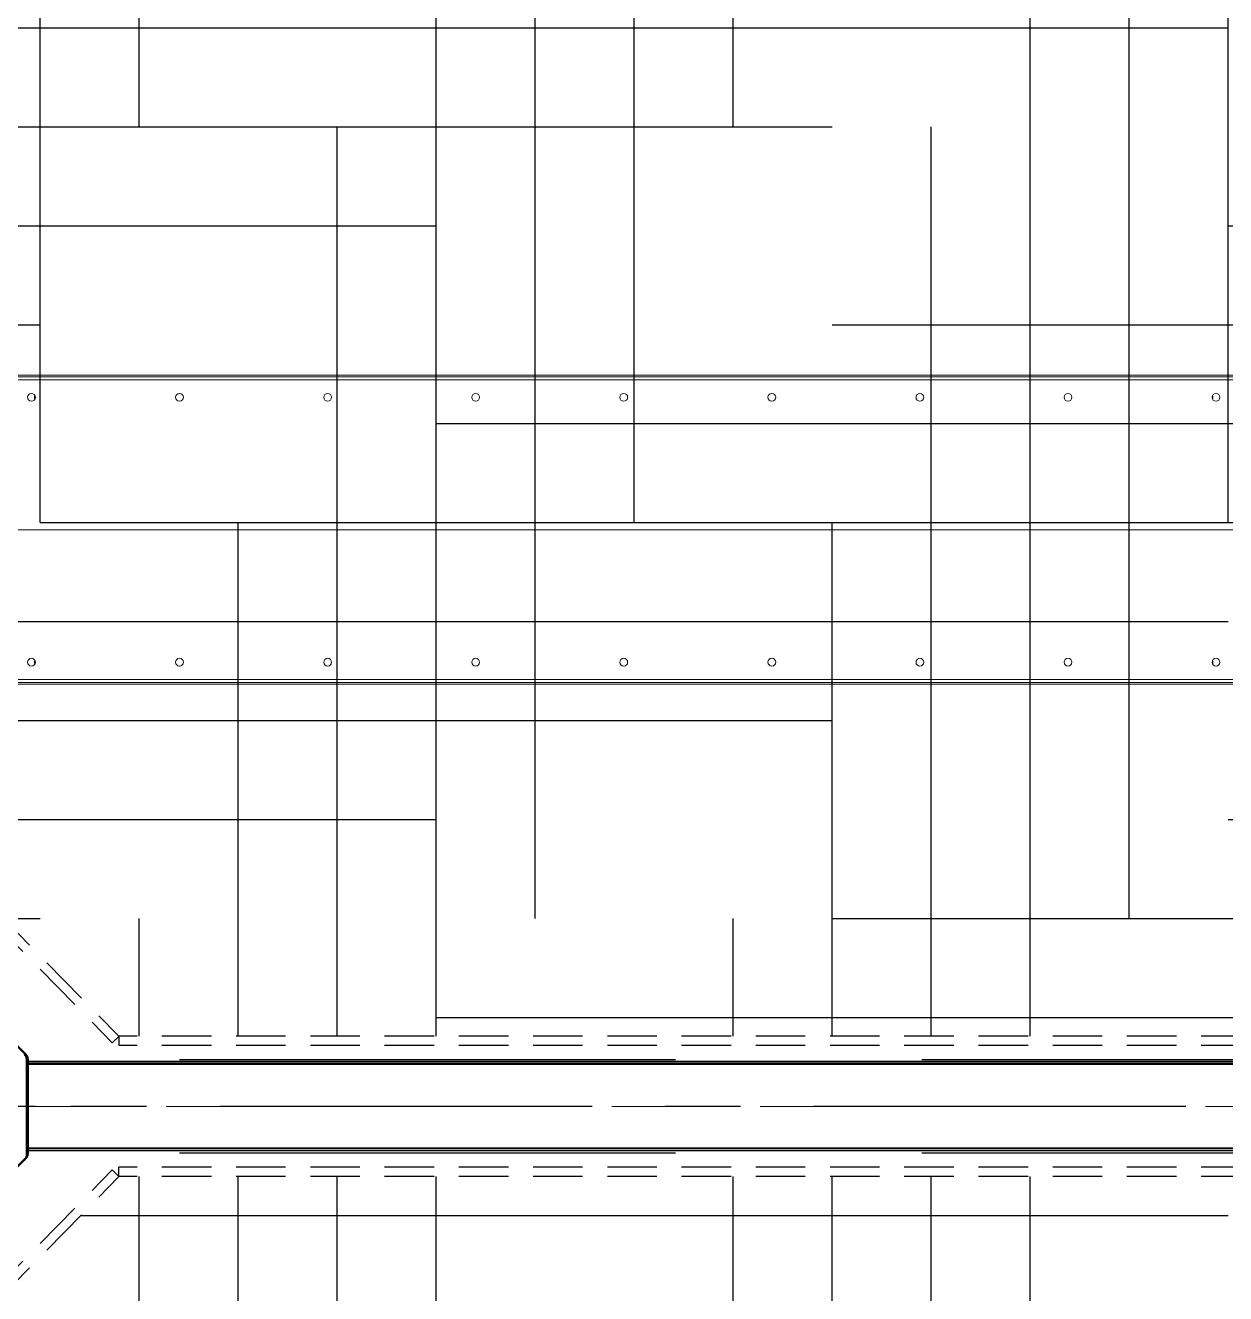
# Model space of a CAD drawing. Header units: millimetres. Extents: x 3220 to 226993, y 817 to 176024.
# Drawn here: x 28429 to 29969, y 88419 to 90046 of the extents above; entities that cross this region are included whole.
import ezdxf

# ---------------------------------------------------------------- set-up
doc = ezdxf.new("R2010")
doc.units = ezdxf.units.MM
for name, pattern in [('AXES', [50.8, 31.75, -6.35, 6.35, -6.35]), ('CENTER', [10.16, 6.35, -1.27, 1.27, -1.27]), ('GEN3', [6.25, 4.75, -1.5]), ('HIDDEN', [9.525, 6.35, -3.175])]:
    doc.linetypes.add(name, pattern=pattern)
doc.layers.add('3', color=6, linetype='GEN3')
doc.layers.add('cellule', color=7, linetype='Continuous')
doc.layers.add('Axe', color=1, linetype='AXES', lineweight=9)
doc.layers.add('Sichtbare Kanten(DIN)', color=7, linetype='Continuous', lineweight=50, true_color=0x3f3f3f)
doc.layers.add('Sichtbare tangentiale Kanten(DIN)', color=7, linetype='Continuous', lineweight=50, true_color=0x3f3f3f)

# ---------------------------------------------------------------- blocks, each defined once
blk = doc.blocks.new("SYST7ME D'AXE")
at = {"layer": 'Axe', "ltscale": 15}
blk.add_line((-500, 15000), (15500, 15000), dxfattribs=at)
blk = doc.blocks.new('palplanche')
at = {"color": 0, "linetype": 'HIDDEN', "ltscale": 100}
for p, q in [((368.5, 2560), (-2367.4, 2560)), ((368.5, 2440), (-2367.4, 2440)), ((367.1, -440), (-2367.4, -440)), ((367.1, -560), (-2367.4, -560))]:
    blk.add_line(p, q, dxfattribs=at)
at = {"color": 1, "linetype": 'CENTER', "ltscale": 75}
for p, q in [((642.3, 2500), (-2632, 2500)), ((640.8, -500), (-2632, -500))]:
    blk.add_line(p, q, dxfattribs=at)
at = {"color": 0, "linetype": 'HIDDEN', "ltscale": 100}
for points in [[(-2417.8, 2406.9), (-2429.8, 2406.9, -1), (-2429.8, 2414.1), (-2414.8, 2414.1, -0.198912), (-2411.4, 2412.7), (-2407.6, 2408.8, 0.414214), (-2394, 2408.8), (-2370.2, 2432.6, 0.198912), (-2367.4, 2439.4), (-2367.4, 2560.6, 0.198912), (-2370.2, 2567.4), (-2393.1, 2590.3, 0.414214), (-2406.7, 2590.3), (-2408.8, 2588.2, 0.198912), (-2411.7, 2581.4), (-2411.7, 2568.8)], [(582.1, 2406.9), (570.1, 2406.9, -1), (570.1, 2414.1), (585.1, 2414.1, -0.198912), (588.5, 2412.7), (592.4, 2408.8, 0.414214), (605.9, 2408.8), (629.7, 2432.6, 0.198912), (632.5, 2439.4), (632.5, 2560.6, 0.198912), (629.7, 2567.4), (606.8, 2590.3, 0.414214), (593.2, 2590.3), (591.1, 2588.2, 0.198912), (588.3, 2581.4), (588.3, 2568.8)], [(-2417.8, -593.1), (-2429.8, -593.1, -1), (-2429.8, -585.9), (-2414.8, -585.9, -0.198912), (-2411.4, -587.3), (-2407.6, -591.2, 0.414214), (-2394, -591.2), (-2370.2, -567.4, 0.198912), (-2367.4, -560.6), (-2367.4, -439.4, 0.198912), (-2370.2, -432.6), (-2393.1, -409.7, 0.414214), (-2406.7, -409.7), (-2408.8, -411.8, 0.198912), (-2411.7, -418.6), (-2411.7, -431.2)], [(580.7, -593.1), (568.7, -593.1, -1), (568.7, -585.9), (583.7, -585.9, -0.198912), (587.1, -587.3), (591, -591.2, 0.414214), (604.5, -591.2), (628.3, -567.4, 0.198912), (631.1, -560.6), (631.1, -439.4, 0.198912), (628.3, -432.6), (605.4, -409.7, 0.414214), (591.8, -409.7), (589.7, -411.8, 0.198912), (586.9, -418.6), (586.9, -431.2)]]:
    blk.add_lwpolyline(points, format="xyb", dxfattribs=at)
at = {"layer": '3', "linetype": 'HIDDEN', "ltscale": 10}
for p, q in [((-2418.5, 2256), (-2259.3, 2418.5)), ((-2410, 2247.5), (-2250.8, 2410)), ((-2259.3, 2418.5), (-2250.7, 2410.1)), ((249.2, 2422), (-2250.8, 2422)), ((249.2, 2410.1), (-2250.8, 2410)), ((-2250.7, 2410.1), (-2250.7, 2422)), ((-2418.5, -256), (-2259.3, -418.5)), ((-2410, -247.5), (-2250.8, -410)), ((-2259.3, -418.5), (-2250.7, -410.1)), ((249.2, -410.1), (-2250.8, -410)), ((249.2, -422), (-2250.8, -422)), ((-2250.7, -410.1), (-2250.7, -422))]:
    blk.add_line(p, q, dxfattribs=at)
at = {"layer": 'cellule', "color": 3}
for p, q in [((366.5, 2556.4), (-2369.5, 2556.4)), ((366.5, 2553.4), (-2369.5, 2553.4)), ((366.5, 2445.4), (-2369.5, 2445.4)), ((366.5, 2442.4), (-2369.5, 2442.4)), ((366.5, -443), (-2369.5, -443)), ((366.5, -446), (-2369.5, -446)), ((366.5, -554), (-2369.5, -554)), ((366.5, -557), (-2369.5, -557))]:
    blk.add_line(p, q, dxfattribs=at)
for points in [[(-2372, 2568.9, -0.198912), (-2369.5, 2563), (-2369.5, 2500.9), (-2369.5, 2438.8, -0.198912), (-2372, 2432.8)], [(628.1, 2568.9, -0.198912), (630.5, 2563), (630.5, 2500.9), (630.5, 2438.8, -0.198912), (628.1, 2432.8)], [(-2372, -430.5, -0.198912), (-2369.5, -436.4), (-2369.5, -498.5), (-2369.5, -560.6, -0.198912), (-2372, -566.6)], [(628.1, -430.5, -0.198912), (630.5, -436.4), (630.5, -498.5), (630.5, -560.6, -0.198912), (628.1, -566.6)]]:
    blk.add_lwpolyline(points, format="xyb", dxfattribs=at)
blk = doc.blocks.new('level +22 m')
h = blk.add_hatch()
h.set_pattern_fill('HOUND', color=252, scale=80)
h.paths.add_polyline_path([(14750, -250), (12092.5, -250), (12090, -252.5), (12090, -2747.5), (12249.3, -2910), (14749.3, -2910.1), (14750, -2909.3)])
h.paths.add_polyline_path([(14750, -3090.7), (14749.3, -3089.9), (12249.3, -3090), (12090, -3252.5), (12090, -5747.5), (12190.5, -5850), (12195, -5850), (12195, -5854.6), (12249.3, -5910), (14749.3, -5910.1), (14750, -5909.3)])
h.paths.add_polyline_path([(11908.6, -3252.5), (11749.3, -3089.9), (9249.3, -3090), (9090, -3252.5), (9090, -5747.5), (9190.5, -5850), (9195, -5850), (9195, -5854.6), (9249.3, -5910), (11749.3, -5910.1), (11805, -5853.7), (11805, -5850), (11808.6, -5850), (11910, -5747.5)])
h.paths.add_polyline_path([(11908.6, -252.5), (11906.1, -250), (9092.5, -250), (9090, -252.5), (9090, -2747.5), (9249.3, -2910), (11749.3, -2910.1), (11910, -2747.5)])
h.paths.add_polyline_path([(8908.6, -252.5), (8906.1, -250), (6092.5, -250), (6090, -252.5), (6090, -2747.5), (6249.3, -2910), (8749.3, -2910.1), (8910, -2747.5)])
h.paths.add_polyline_path([(8908.6, -3252.5), (8749.3, -3089.9), (6249.3, -3090), (6090, -3252.5), (6090, -5747.5), (6190.5, -5850), (6195, -5850), (6195, -5854.6), (6249.3, -5910), (8749.3, -5910.1), (8805, -5853.7), (8805, -5850), (8808.6, -5850), (8910, -5747.5)])
h.paths.add_polyline_path([(5908.6, -3252.5), (5749.3, -3089.9), (3249.3, -3090), (3090, -3252.5), (3090, -5747.5), (3249.3, -5910), (5749.3, -5910.1), (5805, -5853.7), (5805, -5850), (5808.6, -5850), (5910, -5747.5)])
h.paths.add_polyline_path([(5908.6, -252.5), (5906.1, -250), (3092.5, -250), (3090, -252.5), (3090, -2747.5), (3249.3, -2910), (5749.3, -2910.1), (5910, -2747.5)])
h.paths.add_polyline_path([(2908.6, -252.5), (2906.1, -250), (250, -250), (250, -2910), (2749.3, -2910.1), (2910, -2747.5)])
h.paths.add_polyline_path([(2908.6, -3252.5), (2749.3, -3089.9), (250, -3090), (250, -5910), (2749.3, -5910.1), (2910, -5747.5)])
blk.add_blockref("SYST7ME D'AXE", (0, -18000))
at = {"xscale": -1, "rotation": 180}
for p in [(2500, -500), (5500, -500), (2500, -3500), (5500, -3500)]:
    blk.add_blockref('palplanche', p, dxfattribs=at)
blk = doc.blocks.new('TKF 300 2000 T')
at = {"color": 1, "lineweight": 0}
blk.add_line((-2000, 0), (0, 0), dxfattribs=at)
at = {"layer": 'Sichtbare Kanten(DIN)', "color": 5, "lineweight": 0}
for p, q in [((-1999, 196.2), (-1999, 197.3)), ((-1999, 196.2), (-1999, 192.3)), ((-1989, 198.2), (-11, 198.2)), ((-1, 197.3), (-1, 196.2)), ((-1, 192.3), (-1, 196.2)), ((-2000, 185), (-2000, 156)), ((-1999, 185), (-2000, 185)), ((-1999, 0.1), (-1999, 192.3)), ((-1, 192.3), (-1, 0.1)), ((0, 185), (-1, 185)), ((0, 156), (0, 185)), ((-2000, 156), (-1999, 156)), ((-2000, 20), (-2000, 156)), ((-1, 156), (0, 156)), ((0, 156), (0, 20)), ((-1999, 20), (-2000, 20)), ((-2000, 20), (-2000, -20)), ((0, 20), (-1, 20)), ((0, -20), (0, 20)), ((-1999, 0.1), (-1999, -0.1)), ((-1, -0.1), (-1, 0.1)), ((-1999, -192.3), (-1999, -0.1)), ((-1, -0.1), (-1, -192.3)), ((-2000, -156), (-2000, -20)), ((-2000, -20), (-1999, -20)), ((-1, -20), (0, -20)), ((0, -20), (0, -156)), ((-2000, -156), (-2000, -185)), ((-1999, -156), (-2000, -156)), ((0, -156), (-1, -156)), ((0, -185), (0, -156)), ((-2000, -185), (-1999, -185)), ((-1999, -192.3), (-1999, -196.2)), ((-1, -185), (0, -185)), ((-1, -196.2), (-1, -192.3)), ((-1999, -197.3), (-1999, -196.2)), ((-11, -198.2), (-1989, -198.2)), ((-1, -196.2), (-1, -197.3))]:
    blk.add_line(p, q, dxfattribs=at)
for centre in [(-1950, 170), (-1760, 170), (-1570, 170), (-1380, 170), (-1190, 170), (-1000, 170), (-810, 170), (-620, 170), (-430, 170), (-240, 170), (-50, 170), (-1950, -170), (-1760, -170), (-1570, -170), (-1380, -170), (-1190, -170), (-1000, -170), (-810, -170), (-620, -170), (-430, -170), (-240, -170), (-50, -170)]:
    blk.add_circle(centre, 5, dxfattribs=at)
for centre, start, end in [((-1750, 170), 157.6684, 202.3316), ((-250, 170), 337.6684, 22.3316), ((-1994, 156), 180, 213.5573), ((-6, 156), 326.4427, 0), ((-1994, -156), 146.4427, 180), ((-6, -156), 0, 33.5573), ((-1750, -170), 157.6684, 202.3316), ((-250, -170), 337.6684, 22.3316)]:
    blk.add_arc(centre, 6, start, end, dxfattribs=at)
for centre, major_axis, start_param, end_param in [((-1989, 197.3), (-10, 0), 4.712389, 6.283185), ((-11, 197.3), (10, 0), 0, 1.570796), ((-1989, -197.3), (-10, 0), 0, 1.570796), ((-11, -197.3), (10, 0), 4.712389, 6.283185)]:
    blk.add_ellipse(centre, major_axis=major_axis, ratio=0.087156, start_param=start_param, end_param=end_param, dxfattribs=at)
at = {"layer": 'Sichtbare tangentiale Kanten(DIN)', "color": 5, "lineweight": 0}
for p, q in [((-1999, 196.2), (-1, 196.2)), ((-1999, 192.3), (-1, 192.3)), ((-1999, -192.3), (-1, -192.3)), ((-1999, -196.2), (-1, -196.2))]:
    blk.add_line(p, q, dxfattribs=at)
blk = doc.blocks.new('102 t')
blk.add_blockref('TKF 300 2000 T', (-9103, 0))

msp = doc.modelspace()

# ---------------------------------------------------------------- block references
at = {"color": 2}
msp.add_blockref('level +22 m', (25300, 91659.2), dxfattribs=at)
msp.add_blockref('102 t', (39300, 89399.2))

doc.saveas('drawing.dxf')
